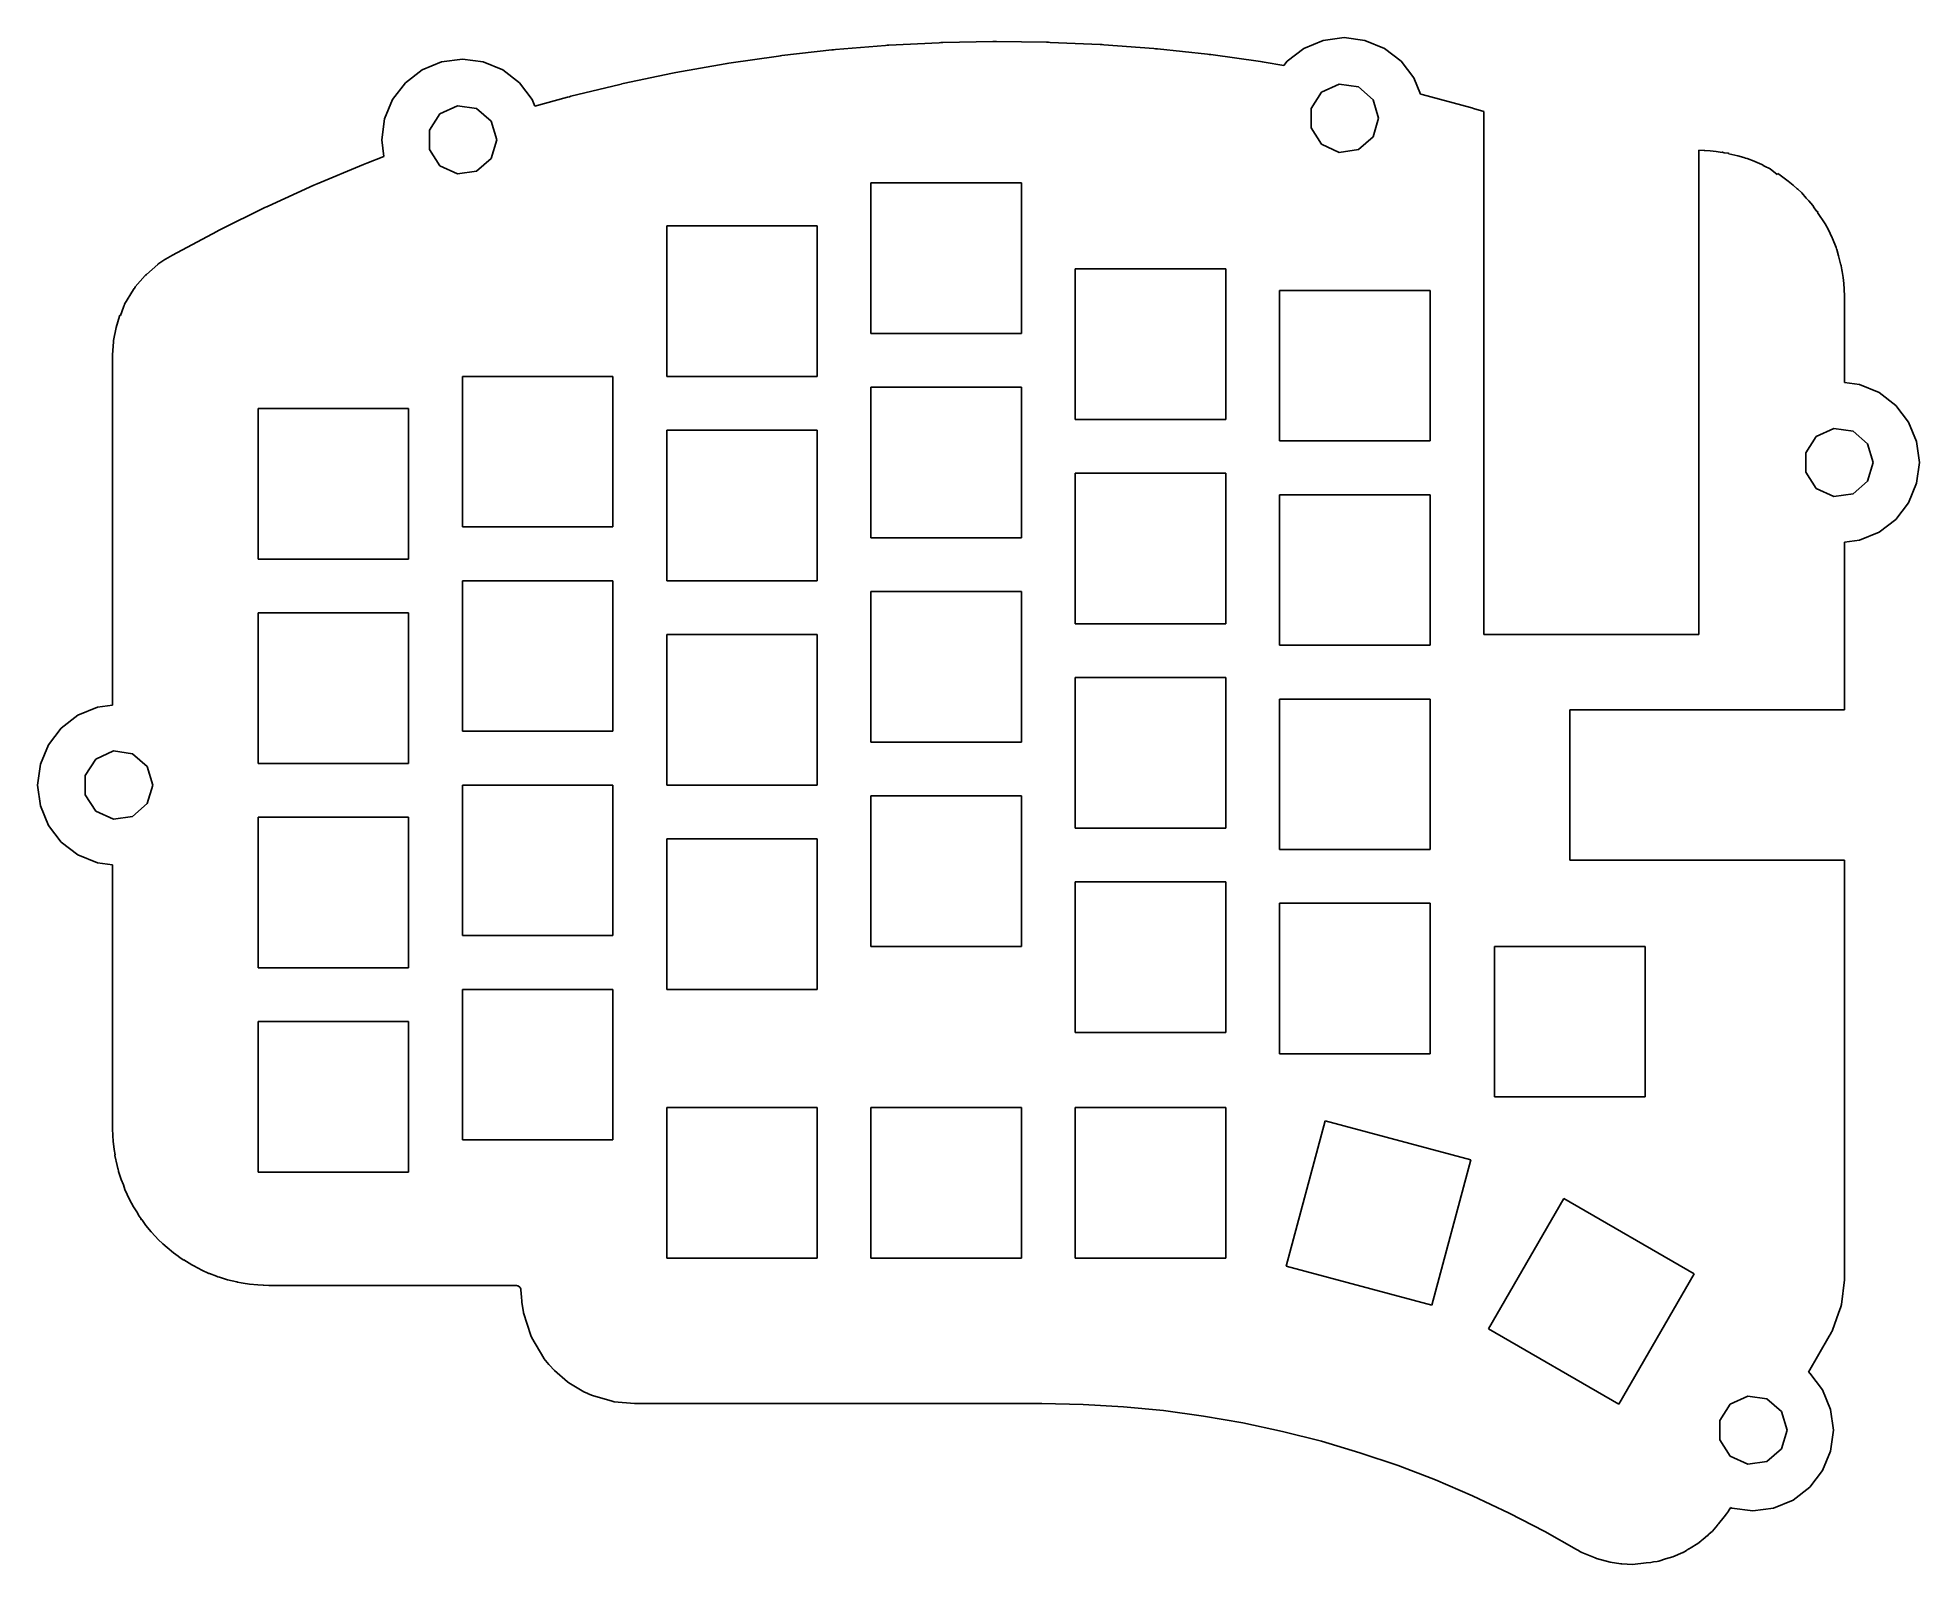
# Model space of a CAD drawing. Header units: metres. Extents: x 6 to 180, y -152 to -10.
import ezdxf

# ---------------------------------------------------------------- set-up
doc = ezdxf.new("R2010")
doc.units = ezdxf.units.M

msp = doc.modelspace()

# ---------------------------------------------------------------- linework, layer by layer
for p, q in [((127, -10.5), (125.059, -10.7556)), ((128.941, -10.7556), (127, -10.5)), ((74.3971, -12.2089), (69.777, -12.8808)), ((74.5562, -12.1871), (74.3971, -12.2089)), ((74.5717, -12.1851), (74.5562, -12.1871)), ((74.7224, -12.1668), (74.5717, -12.1851)), ((79.362, -11.6395), (74.7224, -12.1668)), ((79.5145, -11.6233), (79.362, -11.6395)), ((79.5302, -11.6217), (79.5145, -11.6233)), ((79.6915, -11.6072), (79.5302, -11.6217)), ((84.3458, -11.2264), (79.6915, -11.6072)), ((84.5007, -11.2149), (84.3458, -11.2264)), ((84.5164, -11.2139), (84.5007, -11.2149)), ((84.6751, -11.2046), (84.5164, -11.2139)), ((89.3382, -10.9703), (84.6751, -11.2046)), ((89.4999, -10.9635), (89.3382, -10.9703)), ((89.5155, -10.9629), (89.4999, -10.9635)), ((89.6676, -10.9589), (89.5155, -10.9629)), ((94.3355, -10.871), (89.6676, -10.9589)), ((94.4946, -10.8693), (94.3355, -10.871)), ((94.5103, -10.8692), (94.4946, -10.8693)), ((94.665, -10.87), (94.5103, -10.8692)), ((99.3339, -10.9286), (94.665, -10.87)), ((99.4904, -10.9318), (99.3339, -10.9286)), ((99.5061, -10.9322), (99.4904, -10.9318)), ((99.6633, -10.9379), (99.5061, -10.9322)), ((104.328, -11.1429), (99.6633, -10.9379)), ((104.481, -11.1509), (104.328, -11.1429)), ((104.497, -11.1518), (104.481, -11.1509)), ((104.658, -11.1626), (104.497, -11.1518)), ((109.314, -11.5142), (104.658, -11.1626)), ((109.472, -11.5273), (109.314, -11.5142)), ((109.487, -11.5288), (109.472, -11.5273)), ((109.643, -11.5443), (109.487, -11.5288)), ((114.286, -12.0423), (109.643, -11.5443)), ((114.443, -12.0604), (114.286, -12.0423)), ((114.459, -12.0623), (114.443, -12.0604)), ((114.613, -12.0827), (114.459, -12.0623)), ((119.237, -12.7262), (114.613, -12.0827)), ((123.25, -11.5048), (121.697, -12.6967)), ((125.059, -10.7556), (123.25, -11.5048)), ((130.75, -11.5048), (128.941, -10.7556)), ((132.303, -12.6967), (130.75, -11.5048)), ((41.25, -13.5048), (39.6967, -14.6967)), ((43.0589, -12.7556), (41.25, -13.5048)), ((45, -12.5), (43.0589, -12.7556)), ((46.9411, -12.7556), (45, -12.5)), ((48.75, -13.5048), (46.9411, -12.7556)), ((50.3033, -14.6967), (48.75, -13.5048)), ((64.5305, -13.8136), (59.9612, -14.7746)), ((64.6874, -13.7819), (64.5305, -13.8136)), ((64.7027, -13.779), (64.6874, -13.7819)), ((64.8531, -13.751), (64.7027, -13.779)), ((69.4498, -12.9337), (64.8531, -13.751)), ((69.6052, -12.9073), (69.4498, -12.9337)), ((69.6208, -12.9048), (69.6052, -12.9073)), ((69.777, -12.8808), (69.6208, -12.9048)), ((119.389, -12.7485), (119.237, -12.7262)), ((119.405, -12.7509), (119.389, -12.7485)), ((119.562, -12.7767), (119.405, -12.7509)), ((121.395, -13.0904), (119.562, -12.7767)), ((121.697, -12.6967), (121.395, -13.0904)), ((133.495, -14.25), (132.303, -12.6967)), ((39.6967, -14.6967), (38.5048, -16.25)), ((51.4952, -16.25), (50.3033, -14.6967)), ((59.6385, -14.8477), (55.1014, -15.9522)), ((59.7863, -14.813), (59.6385, -14.8477)), ((59.8017, -14.8095), (59.7863, -14.813)), ((59.9612, -14.7746), (59.8017, -14.8095)), ((123.93, -17.0984), (124.904, -15.5816)), ((124.904, -15.5816), (126.545, -14.8326)), ((126.545, -14.8326), (128.329, -15.0892)), ((128.329, -15.0892), (129.692, -16.2699)), ((134.117, -15.7506), (133.495, -14.25)), ((38.5048, -16.25), (37.7556, -18.0589)), ((42.9044, -17.5816), (44.5446, -16.8326)), ((44.5446, -16.8326), (46.3293, -17.0892)), ((46.3293, -17.0892), (47.692, -18.2699)), ((51.7536, -16.8739), (51.4952, -16.25)), ((54.7829, -16.0351), (51.7536, -16.8739)), ((54.9392, -15.9932), (54.7829, -16.0351)), ((54.9544, -15.9892), (54.9392, -15.9932)), ((55.1014, -15.9522), (54.9544, -15.9892)), ((123.93, -18.9015), (123.93, -17.0984)), ((129.692, -16.2699), (130.2, -18)), ((134.251, -15.7858), (134.117, -15.7506)), ((138.759, -17.0045), (134.251, -15.7858)), ((138.882, -17.0387), (138.759, -17.0045)), ((138.895, -17.0423), (138.882, -17.0387)), ((139.022, -17.0793), (138.895, -17.0423)), ((140, -17.3713), (139.022, -17.0793)), ((140, -66), (140, -17.3713)), ((37.7556, -18.0589), (37.5, -20)), ((41.9296, -19.0984), (42.9044, -17.5816)), ((41.9296, -20.9015), (41.9296, -19.0984)), ((47.692, -18.2699), (48.2, -20)), ((124.904, -20.4184), (123.93, -18.9015)), ((130.2, -18), (129.692, -19.73)), ((37.5, -20), (37.7052, -21.5583)), ((42.9044, -22.4184), (41.9296, -20.9015)), ((48.2, -20), (47.692, -21.73)), ((126.545, -21.1674), (124.904, -20.4184)), ((128.329, -20.9108), (126.545, -21.1674)), ((129.692, -19.73), (128.329, -20.9108)), ((160.001, -20.9746), (160, -20.9746)), ((160, -20.9746), (160, -66)), ((160.492, -20.9866), (160.001, -20.9746)), ((160.541, -20.9891), (160.492, -20.9866)), ((161.032, -21.0253), (160.541, -20.9891)), ((35.8025, -22.2896), (31.4939, -24.0904)), ((35.9515, -22.2288), (35.8025, -22.2896)), ((35.9661, -22.2229), (35.9515, -22.2288)), ((36.1092, -22.1671), (35.9661, -22.2229)), ((37.7052, -21.5583), (36.1092, -22.1671)), ((44.5446, -23.1674), (42.9044, -22.4184)), ((47.692, -21.73), (46.3293, -22.9108)), ((161.616, -21.083), (161.032, -21.0253)), ((162.171, -21.1692), (161.616, -21.083)), ((162.172, -21.1584), (162.171, -21.1692)), ((162.195, -21.1618), (162.172, -21.1584)), ((162.361, -21.1987), (162.195, -21.1618)), ((162.719, -21.2545), (162.361, -21.1987)), ((162.796, -21.2709), (162.719, -21.2545)), ((162.791, -21.2949), (162.796, -21.2709)), ((163.62, -21.4799), (162.791, -21.2949)), ((164.18, -21.6488), (163.62, -21.4799)), ((164.324, -21.6933), (164.18, -21.6488)), ((164.338, -21.6977), (164.324, -21.6933)), ((164.474, -21.742), (164.338, -21.6977)), ((165.137, -21.9894), (164.474, -21.742)), ((165.202, -22.0165), (165.137, -21.9894)), ((165.849, -22.3116), (165.202, -22.0165)), ((165.967, -22.3717), (165.849, -22.3116)), ((165.979, -22.3777), (165.967, -22.3717)), ((166.095, -22.4384), (165.979, -22.3777)), ((166.611, -22.7138), (166.095, -22.4384)), ((167.285, -23.2178), (166.611, -22.7138)), ((31.1921, -24.2222), (26.9431, -26.1568)), ((31.3286, -24.1613), (31.1921, -24.2222)), ((31.343, -24.155), (31.3286, -24.1613)), ((31.4939, -24.0904), (31.343, -24.155)), ((46.3293, -22.9108), (44.5446, -23.1674)), ((83, -38), (83, -24)), ((83, -24), (97, -24)), ((97, -24), (97, -38)), ((167.335, -23.1404), (167.285, -23.2178)), ((167.42, -23.1953), (167.335, -23.1404)), ((168.31, -23.8424), (167.42, -23.1953)), ((168.764, -24.2125), (168.31, -23.8424)), ((169.15, -24.5442), (168.764, -24.2125)), ((26.7917, -26.2272), (26.6448, -26.2982)), ((26.8059, -26.2205), (26.7917, -26.2272)), ((26.9431, -26.1568), (26.8059, -26.2205)), ((169.188, -24.5782), (169.15, -24.5442)), ((169.555, -24.9269), (169.188, -24.5782)), ((169.556, -24.9289), (169.555, -24.9269)), ((169.97, -25.4144), (169.556, -24.9289)), ((170.225, -25.6646), (169.97, -25.4144)), ((170.598, -26.1158), (170.225, -25.6646)), ((170.716, -26.3161), (170.598, -26.1158)), ((26.6448, -26.2982), (22.4583, -28.3656)), ((64, -42), (64, -28)), ((64, -28), (78, -28)), ((78, -28), (78, -42)), ((170.961, -26.6727), (170.716, -26.3161)), ((171, -26.6447), (170.961, -26.6727)), ((171.059, -26.7265), (171, -26.6447)), ((171.019, -26.7559), (171.059, -26.7265)), ((171.737, -27.8022), (171.019, -26.7559)), ((172.017, -28.3169), (171.737, -27.8022)), ((22.1654, -28.516), (18.0482, -30.7123)), ((22.3067, -28.442), (22.1654, -28.516)), ((22.3207, -28.4349), (22.3067, -28.442)), ((22.4583, -28.3656), (22.3207, -28.4349)), ((172.401, -29.1059), (172.017, -28.3169)), ((172.436, -29.1863), (172.401, -29.1059)), ((172.749, -30.0048), (172.436, -29.1863)), ((17.3199, -31.1409), (16.6902, -31.5766)), ((17.3846, -31.0998), (17.3199, -31.1409)), ((18.0482, -30.7123), (17.3846, -31.0998)), ((172.75, -30.0077), (172.749, -30.0048)), ((172.781, -30.133), (172.75, -30.0077)), ((172.816, -30.2151), (172.781, -30.133)), ((172.99, -30.7747), (172.816, -30.2151)), ((173.19, -31.6448), (172.99, -30.7747)), ((15.5114, -32.6113), (14.5824, -33.6824)), ((15.518, -32.6047), (15.5114, -32.6113)), ((15.5529, -32.5637), (15.518, -32.6047)), ((15.5549, -32.5617), (15.5529, -32.5637)), ((15.5773, -32.5454), (15.5549, -32.5617)), ((15.6103, -32.5124), (15.5773, -32.5454)), ((16.6824, -31.5824), (15.6103, -32.5124)), ((16.6902, -31.5766), (16.6824, -31.5824)), ((102, -46), (102, -32)), ((102, -32), (116, -32)), ((116, -32), (116, -46)), ((173.216, -31.6392), (173.19, -31.6448)), ((173.234, -31.7226), (173.216, -31.6392)), ((173.294, -32.0976), (173.234, -31.7226)), ((173.327, -32.2412), (173.294, -32.0976)), ((173.32, -32.2598), (173.33, -32.2584)), ((173.406, -32.7908), (173.32, -32.2598)), ((173.33, -32.2584), (173.327, -32.2412)), ((173.467, -33.3728), (173.406, -32.7908)), ((14.4185, -33.9167), (13.586, -35.2925)), ((14.4725, -33.8419), (14.4185, -33.9167)), ((14.4823, -33.8489), (14.4725, -33.8419)), ((14.5034, -33.8136), (14.4823, -33.8489)), ((14.5123, -33.7866), (14.4965, -33.8086)), ((14.4965, -33.8086), (14.5034, -33.8136)), ((14.5366, -33.758), (14.5123, -33.7866)), ((14.5795, -33.6863), (14.5366, -33.758)), ((14.5824, -33.6824), (14.5795, -33.6863)), ((121, -48), (121, -34)), ((121, -34), (135, -34)), ((135, -34), (135, -48)), ((173.509, -33.8964), (173.467, -33.3728)), ((173.511, -33.949), (173.509, -33.8964)), ((173.525, -34.4766), (173.511, -33.949)), ((173.525, -42.5692), (173.525, -34.4766)), ((13.1115, -36.4047), (12.7891, -37.4485)), ((13.1489, -36.3037), (13.1115, -36.4047)), ((13.2108, -36.3266), (13.1489, -36.3037)), ((13.3321, -35.9921), (13.2108, -36.3266)), ((13.5069, -35.4807), (13.3321, -35.9921)), ((13.534, -35.4353), (13.5069, -35.4807)), ((13.5851, -35.2945), (13.534, -35.4353)), ((13.586, -35.2925), (13.5851, -35.2945)), ((12.7881, -37.4524), (12.5644, -38.6563)), ((12.7891, -37.4485), (12.7881, -37.4524)), ((97, -38), (83, -38)), ((12.5495, -38.7776), (12.4746, -39.999)), ((12.4746, -39.999), (12.4746, -72.5692)), ((12.5644, -38.6563), (12.5495, -38.7776)), ((45, -56), (45, -42)), ((45, -42), (59, -42)), ((59, -42), (59, -56)), ((78, -42), (64, -42)), ((83, -57), (83, -43)), ((83, -43), (97, -43)), ((97, -43), (97, -57)), ((174.941, -42.7556), (173.525, -42.5692)), ((176.75, -43.5048), (174.941, -42.7556)), ((178.303, -44.6967), (176.75, -43.5048)), ((26, -59), (26, -45)), ((26, -45), (40, -45)), ((40, -45), (40, -59)), ((179.495, -46.25), (178.303, -44.6967)), ((64, -61), (64, -47)), ((64, -47), (78, -47)), ((78, -47), (78, -61)), ((116, -46), (102, -46)), ((170.904, -47.5816), (172.545, -46.8326)), ((172.545, -46.8326), (174.329, -47.0892)), ((174.329, -47.0892), (175.692, -48.2699)), ((180.244, -48.0589), (179.495, -46.25)), ((135, -48), (121, -48)), ((169.93, -49.0984), (170.904, -47.5816)), ((175.692, -48.2699), (176.2, -50)), ((180.5, -50), (180.244, -48.0589)), ((169.93, -50.9015), (169.93, -49.0984)), ((176.2, -50), (175.692, -51.73)), ((180.244, -51.9411), (180.5, -50)), ((102, -65), (102, -51)), ((102, -51), (116, -51)), ((116, -51), (116, -65)), ((170.904, -52.4184), (169.93, -50.9015)), ((172.545, -53.1674), (170.904, -52.4184)), ((175.692, -51.73), (174.329, -52.9108)), ((179.495, -53.75), (180.244, -51.9411)), ((121, -67), (121, -53)), ((121, -53), (135, -53)), ((135, -53), (135, -67)), ((174.329, -52.9108), (172.545, -53.1674)), ((178.303, -55.3033), (179.495, -53.75)), ((59, -56), (45, -56)), ((176.75, -56.4952), (178.303, -55.3033)), ((97, -57), (83, -57)), ((173.525, -57.4308), (174.941, -57.2444)), ((173.525, -73), (173.525, -57.4308)), ((174.941, -57.2444), (176.75, -56.4952)), ((40, -59), (26, -59)), ((45, -75), (45, -61)), ((45, -61), (59, -61)), ((59, -61), (59, -75)), ((78, -61), (64, -61)), ((83, -76), (83, -62)), ((83, -62), (97, -62)), ((97, -62), (97, -76)), ((26, -78), (26, -64)), ((26, -64), (40, -64)), ((40, -64), (40, -78)), ((64, -80), (64, -66)), ((64, -66), (78, -66)), ((78, -66), (78, -80)), ((116, -65), (102, -65)), ((160, -66), (140, -66)), ((135, -67), (121, -67)), ((102, -84), (102, -70)), ((102, -70), (116, -70)), ((116, -70), (116, -84)), ((11.0589, -72.7556), (9.25, -73.5048)), ((12.4746, -72.5692), (11.0589, -72.7556)), ((121, -86), (121, -72)), ((121, -72), (135, -72)), ((135, -72), (135, -86)), ((148, -87), (148, -73)), ((148, -73), (173.525, -73)), ((7.6967, -74.6967), (6.5048, -76.25)), ((9.25, -73.5048), (7.6967, -74.6967)), ((59, -75), (45, -75)), ((6.5048, -76.25), (5.7556, -78.0589)), ((10.9044, -77.5816), (12.5446, -76.8326)), ((12.5446, -76.8326), (14.3293, -77.0892)), ((97, -76), (83, -76)), ((5.7556, -78.0589), (5.5, -80)), ((9.9296, -79.0984), (10.9044, -77.5816)), ((14.3293, -77.0892), (15.692, -78.2699)), ((15.692, -78.2699), (16.2, -80)), ((40, -78), (26, -78)), ((5.5, -80), (5.7556, -81.9411)), ((9.9296, -80.9015), (9.9296, -79.0984)), ((16.2, -80), (15.692, -81.73)), ((45, -94), (45, -80)), ((45, -80), (59, -80)), ((59, -80), (59, -94)), ((78, -80), (64, -80)), ((5.7556, -81.9411), (6.5048, -83.75)), ((10.9044, -82.4184), (9.9296, -80.9015)), ((15.692, -81.73), (14.3293, -82.9108)), ((83, -95), (83, -81)), ((83, -81), (97, -81)), ((97, -81), (97, -95)), ((6.5048, -83.75), (7.6967, -85.3033)), ((12.5446, -83.1674), (10.9044, -82.4184)), ((14.3293, -82.9108), (12.5446, -83.1674)), ((26, -97), (26, -83)), ((26, -83), (40, -83)), ((40, -83), (40, -97)), ((116, -84), (102, -84)), ((7.6967, -85.3033), (9.25, -86.4952)), ((64, -99), (64, -85)), ((64, -85), (78, -85)), ((78, -85), (78, -99)), ((9.25, -86.4952), (11.0589, -87.2444)), ((11.0589, -87.2444), (12.4746, -87.4308)), ((12.4746, -87.4308), (12.4746, -112.001)), ((135, -86), (121, -86)), ((173.525, -87), (148, -87)), ((173.525, -126.004), (173.525, -87)), ((102, -103), (102, -89)), ((102, -89), (116, -89)), ((116, -89), (116, -103)), ((121, -105), (121, -91)), ((121, -91), (135, -91)), ((135, -91), (135, -105)), ((59, -94), (45, -94)), ((97, -95), (83, -95)), ((141, -109), (141, -95)), ((141, -95), (155, -95)), ((155, -95), (155, -109)), ((40, -97), (26, -97)), ((45, -113), (45, -99)), ((45, -99), (59, -99)), ((59, -99), (59, -113)), ((78, -99), (64, -99)), ((26, -116), (26, -102)), ((26, -102), (40, -102)), ((40, -102), (40, -116)), ((116, -103), (102, -103)), ((135, -105), (121, -105)), ((64, -124), (64, -110)), ((64, -110), (78, -110)), ((78, -110), (78, -124)), ((83, -124), (83, -110)), ((83, -110), (97, -110)), ((97, -110), (97, -124)), ((102, -124), (102, -110)), ((102, -110), (116, -110)), ((116, -110), (116, -124)), ((155, -109), (141, -109)), ((121.627, -124.75), (125.25, -111.227)), ((125.25, -111.227), (138.773, -114.85)), ((12.4746, -112.001), (12.476, -112.169)), ((12.476, -112.169), (12.4763, -112.186)), ((12.4763, -112.186), (12.4808, -112.363)), ((12.4808, -112.363), (12.4818, -112.391)), ((12.4818, -112.391), (12.5066, -112.568)), ((12.5066, -112.568), (12.4901, -112.569)), ((12.4901, -112.569), (12.492, -112.606)), ((12.492, -112.606), (12.5325, -113.123)), ((12.5325, -113.123), (12.6136, -113.898)), ((59, -113), (45, -113)), ((12.6136, -113.898), (12.7107, -114.393)), ((12.7107, -114.393), (12.6837, -114.397)), ((12.6837, -114.397), (12.6932, -114.459)), ((12.6932, -114.459), (12.9051, -115.382)), ((12.9051, -115.382), (12.9599, -115.66)), ((138.773, -114.85), (135.15, -128.373)), ((12.9599, -115.66), (12.9711, -115.699)), ((12.9711, -115.699), (12.9776, -115.697)), ((12.9776, -115.697), (13.0302, -115.926)), ((13.0302, -115.926), (13.2617, -116.671)), ((13.2617, -116.671), (13.4749, -117.168)), ((13.4749, -117.168), (13.6024, -117.602)), ((40, -116), (26, -116)), ((13.6024, -117.602), (14.0511, -118.549)), ((14.0511, -118.549), (14.4222, -119.236)), ((140.438, -130.562), (147.438, -118.438)), ((147.438, -118.438), (159.562, -125.438)), ((14.4222, -119.236), (14.7368, -119.697)), ((14.7368, -119.697), (14.9508, -120.106)), ((14.9508, -120.106), (15.1176, -120.33)), ((15.1176, -120.33), (15.1125, -120.334)), ((15.1125, -120.334), (15.1723, -120.417)), ((15.1723, -120.417), (15.1786, -120.413)), ((15.1786, -120.413), (15.5761, -120.948)), ((15.5761, -120.948), (16.0732, -121.548)), ((16.0732, -121.548), (16.0939, -121.569)), ((16.0939, -121.569), (16.7394, -122.281)), ((16.7394, -122.281), (16.7414, -122.283)), ((16.7414, -122.283), (17.1096, -122.633)), ((17.1096, -122.633), (17.1474, -122.667)), ((17.1474, -122.667), (17.5364, -123.001)), ((17.5364, -123.001), (18.1409, -123.493)), ((18.1409, -123.493), (18.5811, -123.813)), ((18.5811, -123.813), (18.5749, -123.821)), ((18.5749, -123.821), (18.5944, -123.836)), ((18.5944, -123.836), (18.7309, -123.922)), ((18.7309, -123.922), (19.0284, -124.138)), ((19.0284, -124.138), (19.0939, -124.18)), ((19.0939, -124.18), (19.1076, -124.159)), ((19.1076, -124.159), (19.8489, -124.627)), ((78, -124), (64, -124)), ((97, -124), (83, -124)), ((116, -124), (102, -124)), ((19.8489, -124.627), (20.5384, -124.993)), ((20.5384, -124.993), (20.6435, -125.048)), ((20.6435, -125.048), (20.6545, -125.053)), ((20.6545, -125.053), (20.7701, -125.112)), ((20.7701, -125.112), (21.4169, -125.407)), ((21.4169, -125.407), (21.4823, -125.434)), ((21.4823, -125.434), (22.1454, -125.682)), ((22.1454, -125.682), (22.2694, -125.722)), ((22.2694, -125.722), (22.2824, -125.726)), ((22.2824, -125.726), (22.4215, -125.77)), ((22.4215, -125.77), (23.1685, -125.996)), ((23.1685, -125.996), (24.0172, -126.187)), ((135.15, -128.373), (121.627, -124.75)), ((159.562, -125.438), (152.562, -137.562)), ((24.0172, -126.187), (24.012, -126.211)), ((24.012, -126.211), (24.0909, -126.228)), ((24.0909, -126.228), (24.4405, -126.282)), ((24.4405, -126.282), (24.6018, -126.318)), ((24.6018, -126.318), (24.6242, -126.322)), ((24.6242, -126.322), (24.6258, -126.311)), ((24.6258, -126.311), (25.198, -126.399)), ((25.198, -126.399), (25.9763, -126.475)), ((25.9763, -126.475), (26.4622, -126.511)), ((26.4622, -126.511), (26.5109, -126.513)), ((26.5109, -126.513), (26.999, -126.525)), ((26.999, -126.525), (49.6806, -126.525)), ((49.6806, -126.525), (50.0567, -126.548)), ((50.0567, -126.548), (50.1101, -126.558)), ((50.1101, -126.558), (50.1598, -126.573)), ((50.1598, -126.573), (50.213, -126.597)), ((50.213, -126.597), (50.2585, -126.625)), ((50.2585, -126.625), (50.3017, -126.658)), ((50.3017, -126.658), (50.34, -126.696)), ((50.34, -126.696), (50.3744, -126.74)), ((50.3744, -126.74), (50.403, -126.787)), ((50.403, -126.787), (50.4261, -126.838)), ((50.4261, -126.838), (50.4427, -126.89)), ((50.4427, -126.89), (50.4522, -126.941)), ((50.4522, -126.941), (50.4958, -127.61)), ((50.4958, -127.61), (50.5047, -127.609)), ((50.5047, -127.609), (50.5232, -127.985)), ((173.258, -128.301), (173.525, -126.004)), ((50.5232, -127.985), (50.5329, -128.083)), ((50.5329, -128.083), (50.6785, -129.059)), ((50.6785, -129.059), (50.6805, -129.069)), ((50.6805, -129.069), (51.3573, -131.19)), ((172.416, -130.704), (172.995, -129.106)), ((172.995, -129.106), (173.205, -128.525)), ((173.205, -128.525), (173.258, -128.301)), ((51.3573, -131.19), (51.4476, -131.392)), ((152.562, -137.562), (140.438, -130.562)), ((172.119, -131.256), (172.264, -130.996)), ((172.264, -130.996), (172.278, -130.97)), ((172.278, -130.97), (172.413, -130.709)), ((172.413, -130.709), (172.416, -130.704)), ((51.4476, -131.392), (52.5766, -133.31)), ((170.188, -134.608), (172.119, -131.256)), ((52.5766, -133.31), (52.5824, -133.318)), ((52.5824, -133.318), (53.0286, -133.87)), ((53.0286, -133.87), (53.075, -133.924)), ((53.075, -133.924), (53.5578, -134.442)), ((53.5578, -134.442), (53.5617, -134.446)), ((53.5617, -134.446), (54.785, -135.487)), ((170.303, -134.697), (170.188, -134.608)), ((171.495, -136.25), (170.303, -134.697)), ((54.785, -135.487), (54.915, -135.581)), ((54.915, -135.581), (56.2906, -136.413)), ((56.2906, -136.413), (56.2945, -136.415)), ((56.2945, -136.415), (56.6715, -136.594)), ((172.244, -138.059), (171.495, -136.25)), ((56.6715, -136.594), (56.7094, -136.611)), ((56.7094, -136.611), (57.0906, -136.772)), ((57.0906, -136.772), (57.0955, -136.774)), ((57.0955, -136.774), (58.9181, -137.309)), ((58.9181, -137.309), (59.1038, -137.345)), ((59.1038, -137.345), (60.9951, -137.525)), ((60.9951, -137.525), (98.8983, -137.525)), ((98.8983, -137.525), (102.743, -137.6)), ((102.743, -137.6), (106.479, -137.814)), ((106.479, -137.814), (110.202, -138.173)), ((110.202, -138.173), (113.913, -138.674)), ((161.93, -139.098), (162.904, -137.582)), ((162.904, -137.582), (164.545, -136.833)), ((164.545, -136.833), (166.329, -137.089)), ((166.329, -137.089), (167.692, -138.27)), ((172.5, -140), (172.244, -138.059)), ((113.913, -138.674), (117.598, -139.318)), ((117.598, -139.318), (121.258, -140.102)), ((161.93, -140.902), (161.93, -139.098)), ((167.692, -138.27), (168.2, -140)), ((168.2, -140), (167.692, -141.73)), ((172.244, -141.941), (172.5, -140)), ((121.258, -140.102), (124.884, -141.027)), ((124.884, -141.027), (128.474, -142.09)), ((162.904, -142.418), (161.93, -140.902)), ((167.692, -141.73), (166.329, -142.911)), ((128.474, -142.09), (132.018, -143.29)), ((132.018, -143.29), (135.514, -144.624)), ((164.545, -143.167), (162.904, -142.418)), ((166.329, -142.911), (164.545, -143.167)), ((171.495, -143.75), (172.244, -141.941)), ((135.514, -144.624), (138.954, -146.092)), ((170.303, -145.303), (171.495, -143.75)), ((138.954, -146.092), (142.339, -147.693)), ((166.941, -147.244), (168.75, -146.495)), ((168.75, -146.495), (170.303, -145.303)), ((142.339, -147.693), (145.673, -149.428)), ((161.768, -148.767), (161.817, -148.693)), ((161.817, -148.693), (162.332, -148.057)), ((162.332, -148.057), (162.57, -147.785)), ((162.57, -147.785), (162.571, -147.782)), ((162.571, -147.782), (162.747, -147.51)), ((162.747, -147.51), (162.764, -147.482)), ((162.764, -147.482), (162.933, -147.2)), ((162.933, -147.2), (162.936, -147.194)), ((162.936, -147.194), (163.059, -147.244)), ((163.059, -147.244), (165, -147.5)), ((165, -147.5), (166.941, -147.244)), ((145.673, -149.428), (148.624, -151.101)), ((159.901, -150.523), (160.028, -150.431)), ((160.028, -150.431), (160.202, -150.283)), ((160.202, -150.283), (160.279, -150.234)), ((160.279, -150.234), (160.4, -150.114)), ((160.4, -150.114), (160.782, -149.789)), ((160.782, -149.789), (160.793, -149.801)), ((160.793, -149.801), (160.868, -149.734)), ((160.868, -149.734), (160.928, -149.666)), ((160.928, -149.666), (161.254, -149.388)), ((161.254, -149.388), (161.256, -149.387)), ((161.256, -149.387), (161.714, -148.821)), ((161.714, -148.821), (161.768, -148.767)), ((148.624, -151.101), (148.852, -151.226)), ((148.852, -151.226), (148.875, -151.238)), ((148.875, -151.238), (149.106, -151.357)), ((149.106, -151.357), (149.11, -151.359)), ((149.11, -151.359), (150.337, -151.874)), ((150.337, -151.874), (150.462, -151.917)), ((150.462, -151.917), (151.746, -152.264)), ((155.536, -152.301), (155.762, -152.243)), ((155.762, -152.243), (156.117, -152.201)), ((156.117, -152.201), (156.237, -152.173)), ((156.235, -152.166), (156.283, -152.162)), ((156.237, -152.173), (156.235, -152.166)), ((156.283, -152.162), (156.283, -152.162)), ((156.283, -152.162), (156.285, -152.162)), ((156.285, -152.162), (156.368, -152.154)), ((156.368, -152.154), (156.372, -152.153)), ((156.372, -152.153), (156.811, -151.978)), ((156.811, -151.978), (156.882, -151.952)), ((156.882, -151.952), (157.56, -151.776)), ((157.56, -151.776), (158.508, -151.363)), ((158.508, -151.363), (158.515, -151.36)), ((158.515, -151.36), (158.517, -151.359)), ((158.517, -151.359), (158.519, -151.358)), ((158.519, -151.358), (158.523, -151.356)), ((158.523, -151.356), (158.525, -151.355)), ((158.525, -151.355), (158.829, -151.172)), ((158.829, -151.172), (158.875, -151.153)), ((158.875, -151.153), (158.914, -151.131)), ((158.91, -151.122), (158.954, -151.096)), ((158.914, -151.131), (158.91, -151.122)), ((158.954, -151.096), (158.959, -151.105)), ((158.959, -151.093), (159.073, -151.023)), ((158.965, -151.102), (158.959, -151.093)), ((158.959, -151.105), (158.965, -151.102)), ((159.073, -151.023), (159.081, -151.037)), ((159.081, -151.036), (159.195, -150.95)), ((159.081, -151.037), (159.081, -151.036)), ((159.195, -150.95), (159.901, -150.523)), ((151.746, -152.264), (151.751, -152.265)), ((151.751, -152.265), (152.728, -152.41)), ((152.728, -152.41), (152.826, -152.42)), ((152.826, -152.42), (153.811, -152.469)), ((153.811, -152.469), (153.819, -152.469)), ((153.819, -152.469), (155.088, -152.321)), ((155.088, -152.321), (155.536, -152.301))]:
    msp.add_line(p, q)

doc.saveas('drawing.dxf')
